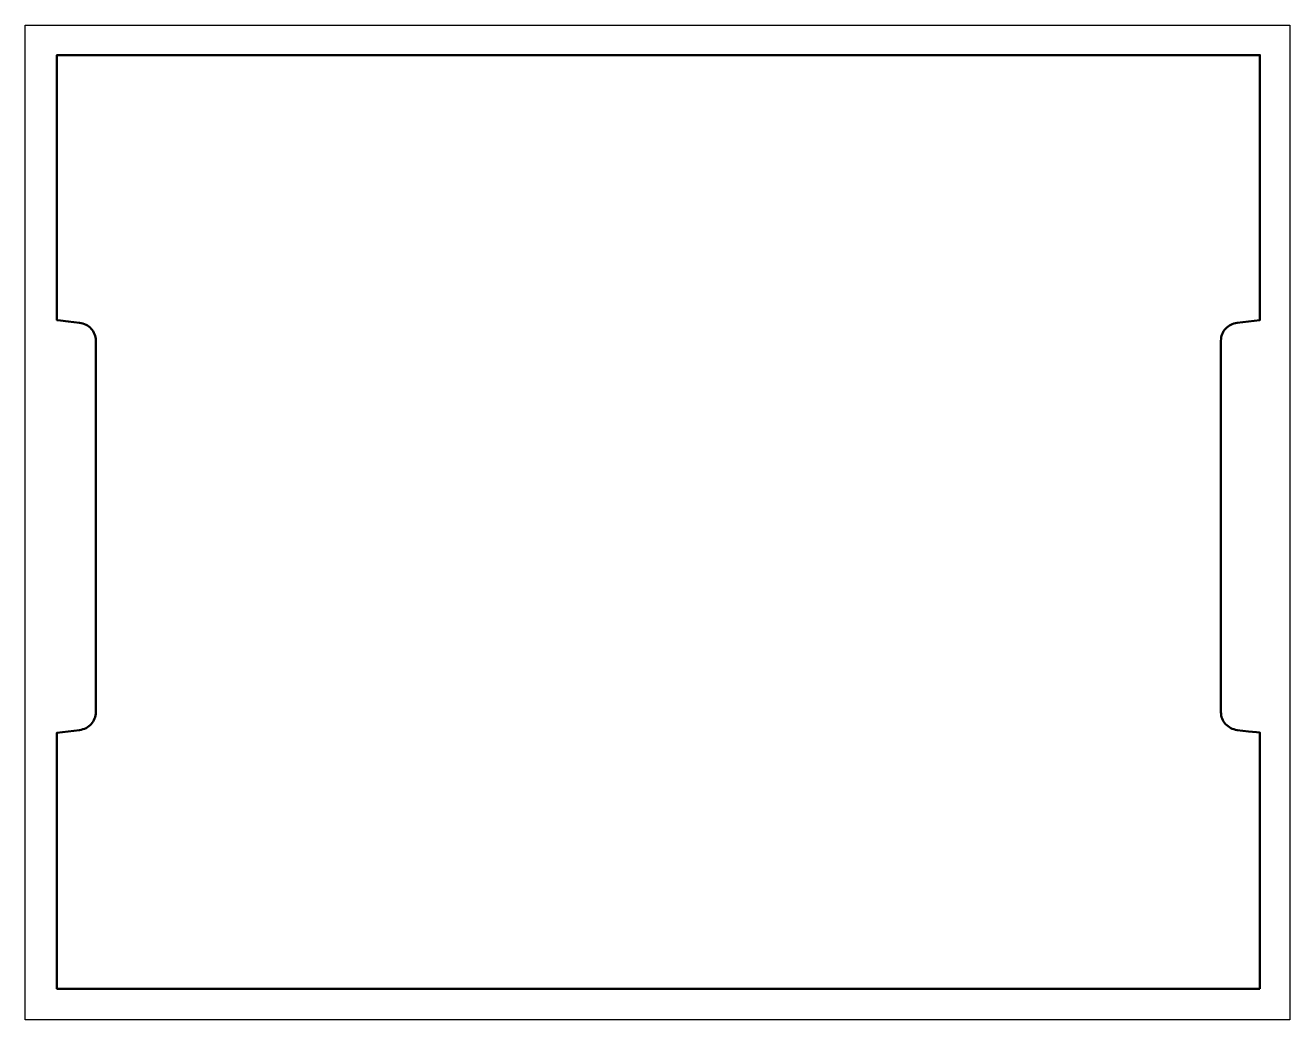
# Model space of a CAD drawing. Header units: millimetres. Extents: x -107 to 317, y -18 to 315.
import ezdxf

# ---------------------------------------------------------------- set-up
doc = ezdxf.new("R2010")
doc.units = ezdxf.units.MM
doc.header["$MEASUREMENT"] = 0
doc.layers.get('0').update_dxf_attribs({"lineweight": 0})
doc.layers.add('Safety', color=7, linetype='Continuous', lineweight=0)

msp = doc.modelspace()

# ---------------------------------------------------------------- linework, layer by layer
at = {"color": 18, "lineweight": 50, "true_color": 0x000000}
msp.add_lwpolyline([(306.81, -7.7), (306.81, 78.08), (306.81, 78.08), (306.81, 78.08), (306.81, 78.08), (306.81, 78.08), (306.8, 78.08), (306.79, 78.08), (306.72, 78.09), (306.48, 78.11), (305.63, 78.22), (303.02, 78.52), (299.24, 78.97), (298.66, 79.06), (298.11, 79.21), (297.58, 79.4), (297.07, 79.63), (296.59, 79.91), (296.14, 80.22), (295.72, 80.58), (295.34, 80.96), (294.99, 81.38), (294.68, 81.83), (294.41, 82.3), (294.19, 82.8), (294.01, 83.32), (293.88, 83.86), (293.8, 84.41), (293.77, 84.98), (293.77, 209.42), (293.8, 209.99), (293.88, 210.54), (294.01, 211.08), (294.19, 211.6), (294.41, 212.1), (294.68, 212.57), (294.99, 213.02), (295.34, 213.44), (295.72, 213.82), (296.14, 214.18), (296.59, 214.49), (297.07, 214.77), (297.58, 215), (298.11, 215.19), (298.66, 215.34), (299.24, 215.43), (306.81, 216.32), (306.81, 216.32), (306.81, 216.32), (306.81, 216.32), (306.81, 216.32), (306.81, 216.33), (306.81, 216.34), (306.81, 216.39), (306.81, 216.58), (306.81, 217.32), (306.81, 220.14), (306.81, 230.19), (306.81, 260.7), (306.81, 305.09), (306.81, 305.09), (306.81, 305.09), (306.81, 305.09), (306.81, 305.09), (306.8, 305.09), (306.79, 305.09), (306.73, 305.09), (306.52, 305.09), (305.65, 305.09), (302.28, 305.09), (289.49, 305.09), (243.84, 305.09), (105.3, 305.09), (-96.2, 305.09), (-96.2, 305.09), (-96.2, 305.09), (-96.2, 305.09), (-96.2, 305.09), (-96.2, 305.08), (-96.2, 305.07), (-96.2, 305.02), (-96.2, 304.83), (-96.2, 304.09), (-96.2, 301.27), (-96.2, 291.22), (-96.2, 260.7), (-96.2, 216.32), (-96.2, 216.32), (-96.2, 216.32), (-96.2, 216.32), (-96.2, 216.32), (-96.2, 216.32), (-96.19, 216.32), (-96.18, 216.32), (-96.11, 216.31), (-95.87, 216.28), (-95.02, 216.18), (-92.42, 215.88), (-88.63, 215.43), (-88.06, 215.34), (-87.5, 215.19), (-86.97, 215), (-86.46, 214.77), (-85.98, 214.49), (-85.53, 214.18), (-85.11, 213.82), (-84.73, 213.44), (-84.38, 213.02), (-84.07, 212.57), (-83.81, 212.1), (-83.58, 211.6), (-83.4, 211.08), (-83.27, 210.54), (-83.19, 209.99), (-83.17, 209.42), (-83.17, 84.98), (-83.19, 84.41), (-83.27, 83.86), (-83.4, 83.32), (-83.58, 82.8), (-83.81, 82.3), (-84.07, 81.83), (-84.38, 81.38), (-84.73, 80.96), (-85.11, 80.58), (-85.53, 80.22), (-85.98, 79.91), (-86.46, 79.63), (-86.97, 79.4), (-87.5, 79.21), (-88.06, 79.06), (-88.63, 78.97), (-96.2, 78.08), (-96.2, 78.08), (-96.2, 78.08), (-96.2, 78.08), (-96.2, 78.08), (-96.2, 78.07), (-96.2, 78.06), (-96.2, 78.01), (-96.2, 77.83), (-96.2, 77.11), (-96.2, 74.39), (-96.2, 64.67), (-96.2, 35.19), (-96.2, -7.7), (-96.2, -7.7), (-96.2, -7.7), (-96.2, -7.7), (-96.2, -7.7), (-96.2, -7.7), (-96.2, -7.7), (-96.18, -7.7), (-96.13, -7.7), (-95.91, -7.7), (-95.04, -7.7), (-91.67, -7.7), (-78.88, -7.7), (-33.23, -7.7), (105.3, -7.7)], close=True, dxfattribs=at)
at = {"layer": 'Safety', "color": 18, "lineweight": 25, "true_color": 0x000000}
msp.add_lwpolyline([(316.81, -18.09), (-106.81, -18.09), (-106.81, 315.09), (316.81, 315.09)], close=True, dxfattribs=at)

doc.saveas('drawing.dxf')
